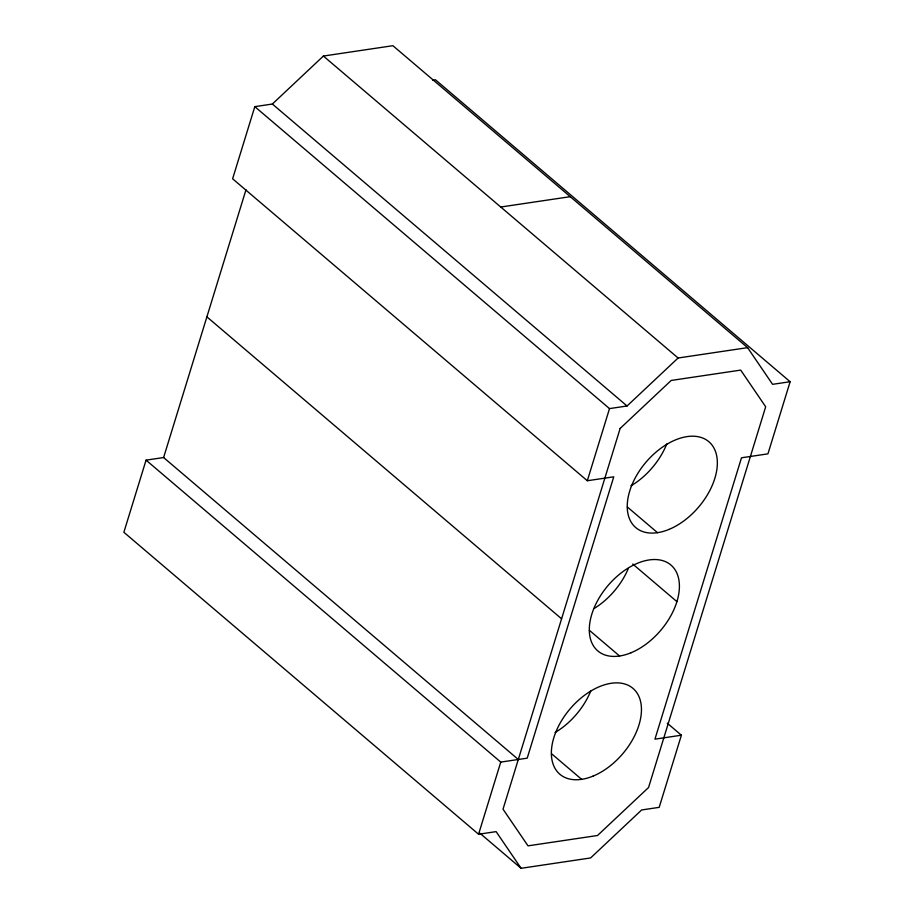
<?xml version="1.0" encoding="UTF-8"?>
<svg xmlns="http://www.w3.org/2000/svg" width="914" height="914" viewBox="0 0 914 914"><rect width="100%" height="100%" fill="white"/><g stroke="black" fill="none" stroke-linecap="round" stroke-linejoin="round"><path stroke-width="1.37" d="M518.307 759.488L163.606 457.537L146.057 460.142L123.87 532.279L478.57 834.231L496.119 831.626L521.106 868.3L590.604 857.949L641.639 809.964L659.188 807.348L681.387 735.21L667.277 723.203M681.387 735.21L654.938 739.152L741.494 457.788L767.943 453.858L790.13 381.721L772.581 384.326L747.595 347.651L392.894 45.7L323.396 56.051L272.361 104.036L254.812 106.652L232.613 178.79L587.314 480.741L613.762 476.811L527.207 758.163L500.758 762.093L146.057 460.142M163.606 457.537L246.003 189.701M478.57 834.231L500.758 762.093M587.314 480.741L609.512 408.604L627.061 405.987L678.097 358.002L747.595 347.651M432.733 80.169L435.43 79.769L790.13 381.721M500.746 207.021L570.245 196.681M323.396 56.051L678.097 358.002M272.361 104.036L627.061 405.987M254.812 106.652L609.512 408.604M627.358 506.996L657.52 532.679M632.751 564.041L676.92 601.641M589.416 630.329L619.578 656.012M206.884 316.861L561.584 618.812M551.473 753.673L581.635 779.345M479.884 833.214L521.106 868.3M590.89 690.596A56.405 34.595 -49.6 0 1 555.084 732.502M628.306 568.531A56.405 34.595 -49.6 0 1 594.203 608.461M666.774 443.918A56.405 34.595 -49.6 0 1 630.98 485.825M620.149 428.438L503.02 809.176L528.006 845.85L597.516 835.499L648.552 787.514L765.681 406.776L740.694 370.101L671.184 380.453L620.149 428.438M593.152 776.066A56.405 34.595 -49.6 0 0 636.955 692.869A56.405 34.595 -49.6 0 0 559.117 724.996A56.405 34.595 -49.6 0 0 593.152 776.066M631.094 652.733A56.405 34.595 -49.6 0 0 674.898 569.525A56.405 34.595 -49.6 0 0 597.059 601.663A56.405 34.595 -49.6 0 0 631.094 652.733M669.037 529.4A56.405 34.595 -49.6 0 0 712.84 446.192A56.405 34.595 -49.6 0 0 635.001 478.33A56.405 34.595 -49.6 0 0 669.037 529.4"/></g></svg>
